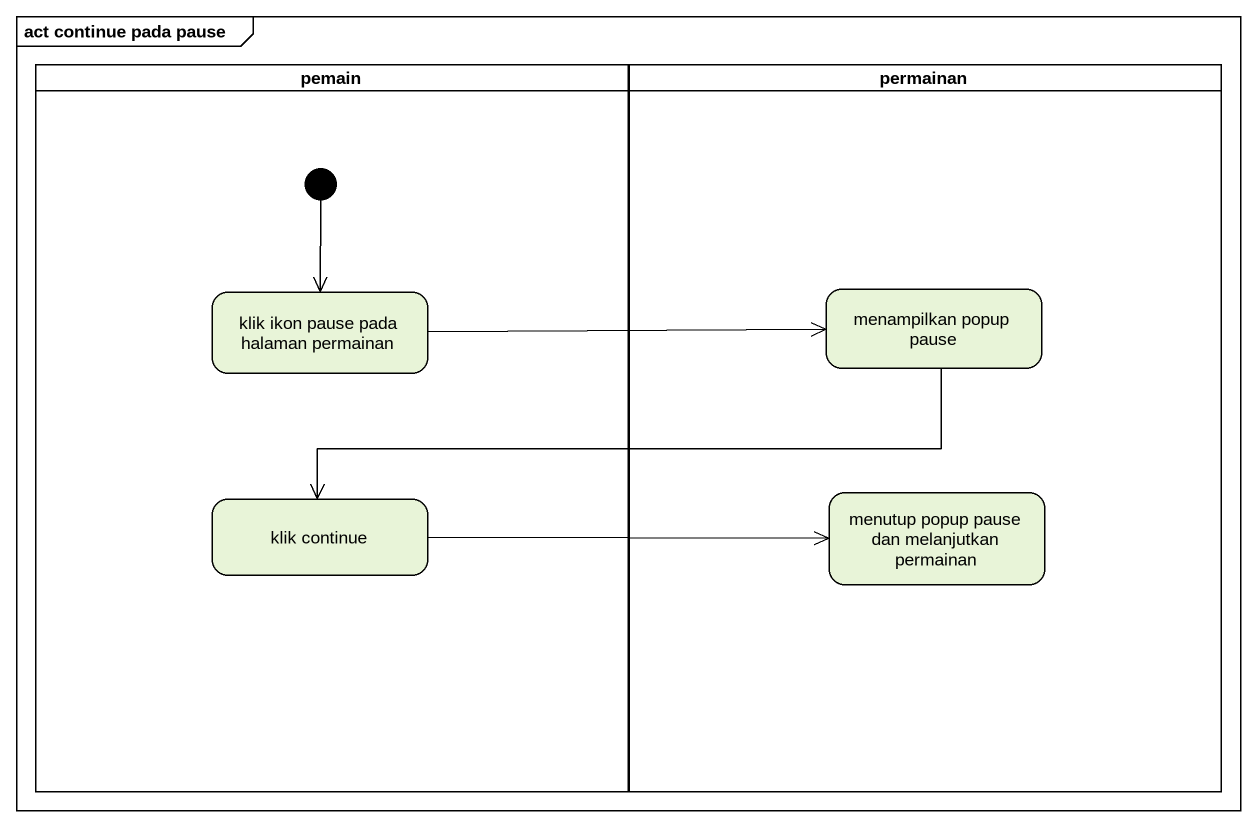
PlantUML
@startuml
mainframe act continue pada pause
hide empty description
state pemain <<partition>> {
  state "klik ikon pause pada halaman permainan" as klik_ikon_pause_pada
  state "klik continue" as klik_continue
  [*] --> klik_ikon_pause_pada
}
state permainan <<partition>> {
  state "menampilkan popup pause" as menampilkan_popup_pause
  state "menutup popup pause dan melanjutkan permainan" as menutup_popup_pause_dan
}
klik_ikon_pause_pada -right-> menampilkan_popup_pause
menampilkan_popup_pause -left-> klik_continue
klik_continue -right-> menutup_popup_pause_dan
@enduml
